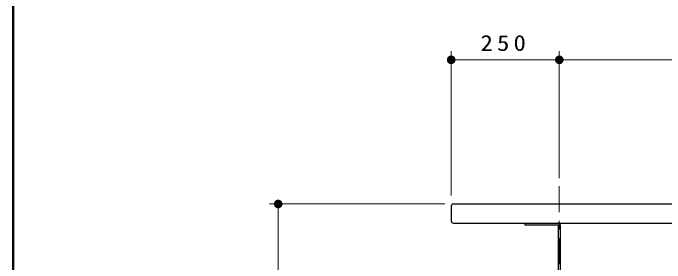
# Model space of a CAD drawing. Units: millimetres on the paper, scale 1:20. Extents: x -365 to 9, y -38 to 257.
# Drawn here: x -365 to -289.6, y 124.5 to 153.5 of the extents above; entities that cross this region are included whole.
import ezdxf

# ---------------------------------------------------------------- set-up
doc = ezdxf.new("R2010")
doc.units = ezdxf.units.MM
doc.linetypes.add('USER2', pattern=[6, 3, -1, 1, -1])
doc.layers.add('LY_1', color=7, linetype='Continuous', lineweight=25)
doc.layers.add('LY_2', color=7, linetype='Continuous', lineweight=13)
doc.styles.add('ＭＳ ゴシック', font='')
doc.styles.get('ＭＳ ゴシック').set_extended_font_data('MS Gothic')

# ---------------------------------------------------------------- blocks, each defined once
blk = doc.blocks.new('filled_dot')
at = {"color": 0, "linetype": 'Continuous', "lineweight": -2, "const_width": 1.25}
blk.add_lwpolyline([(-0.625, 0, 1), (0.625, 0, 1)], format="xyb", close=True, dxfattribs=at)

msp = doc.modelspace()

# ---------------------------------------------------------------- linework, layer by layer
at = {"layer": 'LY_1', "lineweight": 13}
for p, q in [((-314.336, 132.353), (-314.336, 149.041)), ((-301.836, 134.353), (-301.836, 149.041)), ((-314.336, 148.041), (-301.836, 148.041)), ((-301.836, 148.041), (-236.836, 148.041)), ((-315.086, 131.353), (-335.336, 131.353)), ((-334.336, 111.353), (-334.336, 131.353))]:
    msp.add_line(p, q, dxfattribs=at)
at = {"layer": 'LY_1', "linetype": 'USER2', "lineweight": 13}
msp.add_line((-301.836, 133.403), (-301.836, 107.278), dxfattribs=at)
at = {"layer": 'LY_1'}
for p, q in [((-314.086, 131.353), (-269.336, 131.353)), ((-314.336, 131.103), (-314.336, 129.403)), ((-314.086, 129.153), (-269.336, 129.153)), ((-305.836, 129.153), (-305.836, 128.928)), ((-305.836, 128.928), (-301.949, 128.928)), ((-301.949, 128.928), (-301.949, 123.203)), ((-301.724, 128.928), (-301.724, 123.203))]:
    msp.add_line(p, q, dxfattribs=at)
for centre, radius, start, end in [((-314.086, 131.103), 0.25, 90, 180), ((-314.086, 129.403), 0.25, 179.99999, 270), ((-301.949, 128.928), 0.225, 0, 90)]:
    msp.add_arc(centre, radius, start, end, dxfattribs=at)
at = {"layer": 'LY_2', "lineweight": 50}
msp.add_line((-365, 257), (-365, 0), dxfattribs=at)

# ---------------------------------------------------------------- block references
at = {"layer": 'LY_1', "lineweight": 13, "xscale": 0.4, "yscale": 0.4}
msp.add_blockref('filled_dot', (-314.336, 148.041), dxfattribs=at)
for p, rotation in [((-301.836, 148.041), 180), ((-334.336, 131.353), 270)]:
    msp.add_blockref('filled_dot', p, dxfattribs=dict(at, rotation=rotation))

# ---------------------------------------------------------------- texts
at = {"layer": 'LY_1', "insert": (-308.086, 149.041), "char_height": 1.833, "attachment_point": 8, "style": 'ＭＳ ゴシック'}
msp.add_mtext('\\T1.33;\\W1.15;250', dxfattribs=at)

doc.saveas('drawing.dxf')
